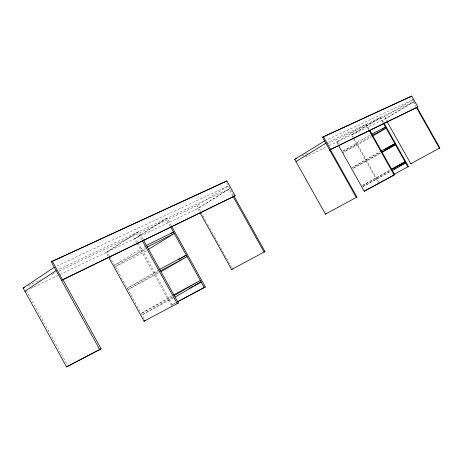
<?xml version="1.0" encoding="UTF-8"?>
<svg xmlns="http://www.w3.org/2000/svg" width="463" height="463" viewBox="0 0 463 463"><rect width="100%" height="100%" fill="white"/><g stroke="black" fill="none" stroke-linecap="round" stroke-linejoin="round"><path stroke-width="0.35" stroke-dasharray="2.31 1.74" d="M59.004 271.087L197.197 205.549L228.352 185.929L56.249 266.341M145.833 245.801L114.546 265.201L141.614 251.681L145.897 249.042M146.667 247.311L115.351 266.653L142.39 253.087L146.684 250.454M328.041 143.507L384.869 116.56L412.712 99.794L326.548 140.052M343.205 150.932L371.812 133.969M372.414 135.034L343.164 152.339L357.239 145.278L371.39 136.921M136.938 243.249L171.246 305.14L175.471 302.831M159.087 269.709L127.273 288.206L158.288 271.382M159.926 271.22L128.077 289.659L159.069 272.794M362.529 186.844L390.569 171.038M362.564 185.443L389.991 170.008M381.333 150.897L352.447 167.403L379.967 152.171M353.032 168.445L380.048 153.045M380.54 153.201L352.407 168.804M362.57 185.46L391.142 169.788M363.154 186.502L392.364 170.523M171.866 295.863L141.227 313.416L171.715 296.945M172.647 297.281L142.031 314.869L174.458 297.425M171.246 305.14L175.697 302.779M343.222 150.979L356.672 144.259M30.766 288.478L59.397 274.779M60.045 274.466L198.633 208.124L229.839 188.591L58.089 269.674M305.105 157.154L326.618 146.858M329.222 145.608L385.939 118.459L413.812 101.744L326.525 142.951M28.365 285.613L40.75 279.739M51.833 274.484L55.745 272.632M301.917 155.892L309.099 152.489M412.267 99.001L414.987 103.828M416.133 106.976L413.314 101.982L385.424 118.707L386.837 121.208M384.869 116.56L387.346 120.959M383.561 122.33L380.76 117.347L352.03 134.692L353.443 137.21M382.999 122.602L380.192 117.614L351.452 134.97L352.511 136.863M369.109 129.16L366.302 124.171L336.63 142.066L338.042 144.589M365.706 124.454L368.519 129.449M353.796 137.841L378.919 182.561M353.929 139.38L378.016 182.254M337.238 141.776L338.65 144.294M226.61 182.798L233.832 195.751M232.791 195.971L228.919 189.031L197.701 208.57L199.449 211.707M197.197 205.549L200.381 211.261M200.728 211.886L206.313 221.927M207.713 224.433L214.346 236.356M214.693 236.987L231.807 267.73M171.351 225.765L167.143 218.195L135.584 238.306L137.685 242.085M170.257 226.291L166.049 218.71L134.484 238.833L136.585 242.618M142.974 239.168L138.773 231.587L107.184 251.901L109.274 255.68M141.765 239.666L137.592 232.142L106.004 252.462L108.099 256.247M138.032 242.716L172.294 304.521M109.621 256.305L144.821 319.904M26.333 290.602L67.575 365.498"/><path stroke-width="0.69" d="M54.287 267.261L23.15 288.084L66.562 366.928L99.724 349.606L51.266 261.792L226.887 180.952L235.152 195.768L61.504 280.341L235.152 195.768M24.909 291.285L56.127 270.6M226.887 180.952L51.266 261.792M330.09 149.231L356.932 197.082L356.284 197.469L322.485 137.21L411.763 96.072L417.886 106.93L329.627 149.948L417.886 106.93M171.015 233.572L173.463 232.061L146.447 245.425M356.932 197.082L325.431 214.132L294.728 159.301L324.592 140.966M148.519 249.326L174.273 233.514L147.28 246.929M295.979 161.523L325.877 143.258M411.763 96.072L322.485 137.21M99.724 349.606L101.09 348.795L62.789 279.386M143.327 239.799L178.359 302.976L177.242 303.641L142.459 240.922M177.607 301.766L205.352 286.967L171.698 226.395M234.058 196.156L264.981 251.612L264.107 252.132L233.138 196.601M338.395 145.22L364.225 191.236L394.707 174.684L369.81 130.41M383.914 122.955L408.441 166.541L407.909 166.859L383.352 123.227M416.978 107.358L439.85 147.917L439.375 148.195L416.486 107.601M381.877 129.345L385.569 127.163L371.812 133.969M372.622 136.197L386.154 128.205L372.414 135.034M66.562 366.928L67.922 366.123M108.793 257.509L144.039 321.195L145.168 320.535M200.149 212.968L231.616 269.507L232.501 268.98M325.431 214.132L326.091 213.744M364.225 191.236L394.707 174.684M387.19 121.833L410.785 163.752L411.271 163.462M175.095 297.084L201.156 281.903L194.188 285.665M392.364 170.523L405.623 162.797L399.349 166.229M178.822 259.471L186.288 255.142L159.712 269.344M174.256 295.573L200.34 280.445L173.127 295.18M391.762 169.452L405.032 161.755L391.247 169.319M160.939 271.712L187.098 256.6L160.551 270.855M384.927 149.335L394.858 143.669L381.333 150.897M381.784 152.495L395.443 144.711L381.934 151.968M394.337 168.978L395.587 168.289M396.843 167.606L398.099 166.917M410.785 163.752L439.85 147.917M393.996 174.377L408.441 166.541M189.118 288.397L190.386 287.714M191.653 287.031L192.921 286.348M231.616 269.507L264.981 251.612M177.381 301.818L205.352 286.967M144.039 321.195L178.359 302.976M68.565 365.793L101.09 348.795M23.15 288.084L24.452 287.471M294.728 159.301L296.69 158.369M368.866 130.074L394.14 175.02M323.405 136.637L330.559 149.387M170.61 226.922L204.31 287.587M52.238 261.132L62.493 279.704"/></g></svg>
